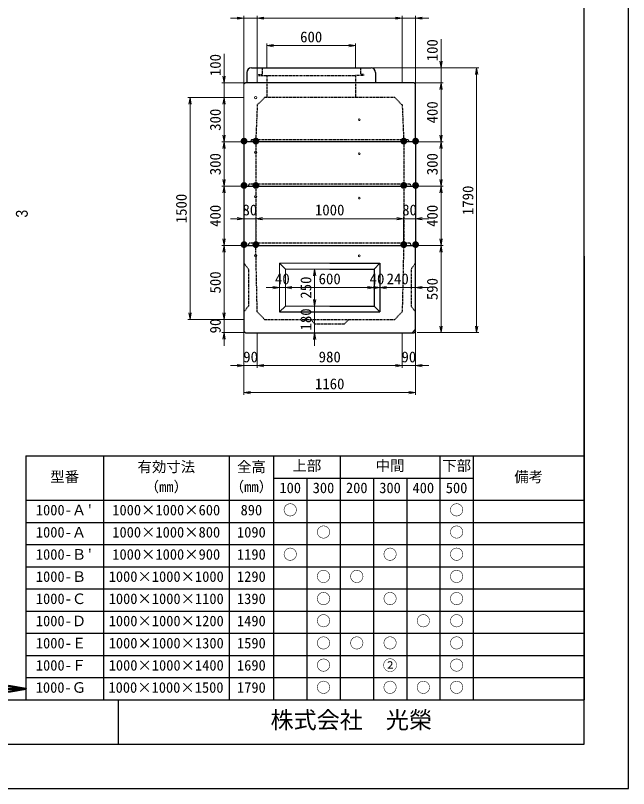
# Model space of a CAD drawing. Units: millimetres, scale not verified. Extents: x -210 to 210, y -148 to 148.
# Drawn here: x 71.8 to 210, y -148.5 to 25.8 of the extents above; entities that cross this region are included whole.
import ezdxf
from ezdxf.enums import TextEntityAlignment as Align

# ---------------------------------------------------------------- set-up
doc = ezdxf.new("R2010")
doc.units = ezdxf.units.MM
doc.linetypes.add('USER2', pattern=[4.7625, 3.175, -1.5875])
doc.layers.add('0-0', color=7, linetype='Continuous')
for name, color, linetype, lineweight in [('0-1_0', 9, 'Continuous', 25), ('0-2_dims', 2, 'Continuous', 13), ('0-3_pen1実線', 4, 'Continuous', 13), ('0-4_pen2実線', 3, 'Continuous', 13), ('0-5_pen3実線', 7, 'Continuous', 25), ('0-6_pen4実線', 6, 'Continuous', 25), ('0-8_pen2破線', 3, 'USER2', 25), ('0-9_鉄筋１', 7, 'Continuous', 50), ('0-B_draw', 7, 'Continuous', 13)]:
    doc.layers.add(name, color=color, linetype=linetype, lineweight=lineweight)
doc.styles.add('ＭＳ ゴシック', font='')
doc.styles.add('ＭＳ Ｐゴシック', font='')
doc.styles.get('ＭＳ ゴシック').set_extended_font_data('MS Gothic')
doc.styles.get('ＭＳ Ｐゴシック').set_extended_font_data('MS PGothic')

# ---------------------------------------------------------------- blocks, each defined once
blk = doc.blocks.new('部分図 1')
at = {"layer": '0-1_0'}
blk.add_lwpolyline([(0, 0), (12600, 0), (12600, 8910), (0, 8910)], close=True, dxfattribs=at)
at = {"layer": '0-2_dims', "lineweight": 18}
for p, q in [((10154.5, 4873.5), (10154.5, 5039)), ((10154.5, 5024), (10754.5, 5024)), ((10754.5, 4873.5), (10754.5, 5039)), ((11332, 4873), (11332, 5068)), ((9865, 4773), (9865, 4968)), ((10860, 4873), (11347, 4873)), ((10860, 4873), (11588, 4873)), ((11332, 4873), (11332, 4773)), ((11573, 4873), (11573, 3083)), ((10049, 4773), (9850, 4773)), ((9865, 4773), (9865, 4673)), ((11150, 4773), (11347, 4773)), ((11150, 4773), (11347, 4773)), ((11332, 4773), (11332, 4683)), ((11332, 4773), (11332, 4373)), ((9961.25, 4673), (9620, 4673)), ((9635, 4673), (9635, 3173)), ((9999, 4673), (9850, 4673)), ((9999, 4673), (9850, 4673)), ((9865, 4673), (9865, 4583)), ((9865, 4673), (9865, 4373)), ((9999, 4373), (9850, 4373)), ((9999, 4373), (9850, 4373)), ((9865, 4373), (9865, 4073)), ((11160, 4373), (11347, 4373)), ((11160, 4373), (11347, 4373)), ((11332, 4373), (11332, 4073)), ((9999, 4073), (9850, 4073)), ((9998.5, 4073), (9850, 4073)), ((9865, 4073), (9865, 3673)), ((11160, 4073), (11347, 4073)), ((11160, 4073), (11347, 4073)), ((11332, 4073), (11332, 3673)), ((9999.4, 3853.8), (9909.4, 3853.8)), ((9999.4, 3671.52), (9999.4, 3868.8)), ((10079.4, 3853.8), (9999.4, 3853.8)), ((10079.4, 3673.3), (10079.4, 3868.8)), ((10079.4, 3673.3), (10079.4, 3868.8)), ((11079.4, 3853.8), (10079.4, 3853.8)), ((10079.4, 3853.8), (10169.4, 3853.8)), ((11079.4, 3853.8), (10989.4, 3853.8)), ((11079.4, 3673.3), (11079.4, 3868.8)), ((11079.4, 3673.3), (11079.4, 3868.8)), ((11159.4, 3853.8), (11079.4, 3853.8)), ((11159.4, 3673.3), (11159.4, 3868.8)), ((11159.4, 3853.8), (11249.4, 3853.8)), ((9999.5, 3673), (9850, 3673)), ((9999, 3673), (9850, 3673)), ((9865, 3673), (9865, 3173)), ((11160, 3673), (11347, 3673)), ((11161, 3673), (11347, 3673)), ((11332, 3673), (11332, 3083)), ((10449.9, 3512.8), (10492.4, 3512.8)), ((10477.4, 3512.8), (10477.4, 3262.8)), ((10239.4, 3387.8), (10239.4, 3402.8)), ((10279.4, 3387.8), (10279.4, 3402.8)), ((10279.4, 3387.8), (10279.4, 3402.8)), ((10879.4, 3387.8), (10879.4, 3402.8)), ((10879.4, 3387.8), (10879.4, 3402.8)), ((10919.4, 3387.8), (10919.4, 3402.8)), ((10919.4, 3387.8), (10919.4, 3402.8)), ((11159.4, 3387.8), (11159.4, 3402.8)), ((10239.4, 3387.8), (10149.4, 3387.8)), ((10239.4, 3387.8), (10279.4, 3387.8)), ((10279.4, 3387.8), (10369.4, 3387.8)), ((10279.4, 3387.8), (10879.4, 3387.8)), ((10477.4, 3262.8), (10477.4, 3352.8)), ((10879.4, 3387.8), (10789.4, 3387.8)), ((10919.4, 3387.8), (10829.4, 3387.8)), ((10879.4, 3387.8), (10919.4, 3387.8)), ((10919.4, 3387.8), (11009.4, 3387.8)), ((10919.4, 3387.8), (11159.4, 3387.8)), ((11159.4, 3387.8), (11249.4, 3387.8)), ((9865, 3173), (9865, 3263)), ((10477.4, 3262.8), (10492.4, 3262.8)), ((10477.4, 3262.8), (10492.4, 3262.8)), ((10477.4, 3262.8), (10477.4, 3082.8)), ((9998.5, 3173), (9620, 3173)), ((9999.5, 3173), (9850, 3173)), ((9999.5, 3173), (9850, 3173)), ((9865, 3173), (9865, 3083)), ((9999.4, 3112.1), (9999.4, 2844.8)), ((11159.4, 3121.7), (11159.4, 2844.8)), ((10009.5, 3083), (9850, 3083)), ((9865, 3083), (9865, 2993)), ((10089.7, 3076.1), (10089.7, 2844.8)), ((10089.7, 3075.6), (10089.7, 2844.8)), ((10477.4, 3082.8), (10492.4, 3082.8)), ((10477.4, 3082.8), (10477.4, 2992.8)), ((11069.9, 3082.3), (11069.9, 2844.8)), ((11069.9, 3082.3), (11069.9, 2844.8)), ((11170.5, 3083), (11347, 3083)), ((11215.12, 3083), (11588, 3083)), ((9999.4, 3019.3), (9999.4, 2662.8)), ((11159.4, 3019.3), (11159.4, 2662.8)), ((9999.4, 2859.8), (9909.4, 2859.8)), ((9999.4, 2859.8), (10089.7, 2859.8)), ((10089.7, 2859.8), (10179.7, 2859.8)), ((10089.7, 2859.8), (11069.9, 2859.8)), ((11069.9, 2859.8), (10979.9, 2859.8)), ((11069.9, 2859.8), (11159.4, 2859.8)), ((11159.4, 2859.8), (11249.4, 2859.8)), ((9999.4, 2677.8), (11159.4, 2677.8))]:
    blk.add_line(p, q, dxfattribs=at)
at = {"layer": '0-2_dims', "lineweight": 50}
blk.add_line((8525, 675), (8235, 675), dxfattribs=at)
at = {"layer": '0-2_dims', "lineweight": 18}
for points in [[(10199.5, 5031.5), (10154.5, 5024), (10199.5, 5016.5)], [(10709.5, 5016.5), (10754.5, 5024), (10709.5, 5031.5)], [(11324.5, 4918), (11332, 4873), (11339.5, 4918)], [(11580.5, 4828), (11573, 4873), (11565.5, 4828)], [(9857.5, 4818), (9865, 4773), (9872.5, 4818)], [(11339.5, 4728), (11332, 4773), (11324.5, 4728)], [(11339.5, 4728), (11332, 4773), (11324.5, 4728)], [(9642.5, 4628), (9635, 4673), (9627.5, 4628)], [(9872.5, 4628), (9865, 4673), (9857.5, 4628)], [(9872.5, 4628), (9865, 4673), (9857.5, 4628)], [(9857.5, 4418), (9865, 4373), (9872.5, 4418)], [(11324.5, 4418), (11332, 4373), (11339.5, 4418)], [(9872.5, 4328), (9865, 4373), (9857.5, 4328)], [(11339.5, 4328), (11332, 4373), (11324.5, 4328)], [(9857.5, 4118), (9865, 4073), (9872.5, 4118)], [(11324.5, 4118), (11332, 4073), (11339.5, 4118)], [(9872.5, 4028), (9865, 4073), (9857.5, 4028)], [(11339.5, 4028), (11332, 4073), (11324.5, 4028)], [(9954.4, 3846.3), (9999.4, 3853.8), (9954.4, 3861.3)], [(10124.4, 3861.3), (10079.4, 3853.8), (10124.4, 3846.3)], [(10124.4, 3861.3), (10079.4, 3853.8), (10124.4, 3846.3)], [(11034.4, 3846.3), (11079.4, 3853.8), (11034.4, 3861.3)], [(11034.4, 3846.3), (11079.4, 3853.8), (11034.4, 3861.3)], [(11204.4, 3861.3), (11159.4, 3853.8), (11204.4, 3846.3)], [(9857.5, 3718), (9865, 3673), (9872.5, 3718)], [(11324.5, 3718), (11332, 3673), (11339.5, 3718)], [(9872.5, 3628), (9865, 3673), (9857.5, 3628)], [(11339.5, 3628), (11332, 3673), (11324.5, 3628)], [(10484.9, 3467.8), (10477.4, 3512.8), (10469.9, 3467.8)], [(10194.4, 3380.3), (10239.4, 3387.8), (10194.4, 3395.3)], [(10324.4, 3395.3), (10279.4, 3387.8), (10324.4, 3380.3)], [(10324.4, 3395.3), (10279.4, 3387.8), (10324.4, 3380.3)], [(10834.4, 3380.3), (10879.4, 3387.8), (10834.4, 3395.3)], [(10834.4, 3380.3), (10879.4, 3387.8), (10834.4, 3395.3)], [(10874.4, 3380.3), (10919.4, 3387.8), (10874.4, 3395.3)], [(10964.4, 3395.3), (10919.4, 3387.8), (10964.4, 3380.3)], [(11204.4, 3395.3), (11159.4, 3387.8), (11204.4, 3380.3)], [(10469.9, 3307.8), (10477.4, 3262.8), (10484.9, 3307.8)], [(10469.9, 3307.8), (10477.4, 3262.8), (10484.9, 3307.8)], [(9627.5, 3218), (9635, 3173), (9642.5, 3218)], [(9857.5, 3218), (9865, 3173), (9872.5, 3218)], [(9857.5, 3218), (9865, 3173), (9872.5, 3218)], [(11324.5, 3128), (11332, 3083), (11339.5, 3128)], [(11565.5, 3128), (11573, 3083), (11580.5, 3128)], [(9872.5, 3038), (9865, 3083), (9857.5, 3038)], [(10484.9, 3037.8), (10477.4, 3082.8), (10469.9, 3037.8)], [(9954.4, 2852.3), (9999.4, 2859.8), (9954.4, 2867.3)], [(10134.7, 2867.3), (10089.7, 2859.8), (10134.7, 2852.3)], [(10134.7, 2867.3), (10089.7, 2859.8), (10134.7, 2852.3)], [(11024.9, 2852.3), (11069.9, 2859.8), (11024.9, 2867.3)], [(11024.9, 2852.3), (11069.9, 2859.8), (11024.9, 2867.3)], [(11204.4, 2867.3), (11159.4, 2859.8), (11204.4, 2852.3)], [(10044.4, 2685.3), (9999.4, 2677.8), (10044.4, 2670.3)], [(11114.4, 2670.3), (11159.4, 2677.8), (11114.4, 2685.3)]]:
    blk.add_lwpolyline(points, dxfattribs=at)
at = {"layer": '0-2_dims', "lineweight": 50}
blk.add_lwpolyline([(8405, 655), (8525, 675), (8405, 695)], dxfattribs=at)
at = {"layer": '0-3_pen1実線'}
for p, q in [((10754.5, 4820.02), (10757.48, 4823)), ((11135.95, 3082.8), (11159.4, 3106.25))]:
    blk.add_line(p, q, dxfattribs=at)
at = {"layer": '0-4_pen2実線'}
blk.add_line((10810.5, 4829), (10810.5, 4823), dxfattribs=at)
for centre, radius in [((10079.5, 4673), 8), ((10779.5, 4523), 6), ((10079.5, 4303), 8), ((10779.5, 4293), 6), ((10079.5, 4003), 8), ((10779.5, 3993), 6), ((10079.4, 3602.8), 8), ((10779.4, 3602.8), 6)]:
    blk.add_circle(centre, radius, dxfattribs=at)
at = {"layer": '0-5_pen3実線'}
for p, q in [((10049.5, 4873), (10859.5, 4873)), ((10019.5, 4843), (10019.5, 4773)), ((10889.5, 4843), (10889.5, 4773)), ((11149.5, 4773), (10009.5, 4773)), ((11159.5, 4763), (11149.5, 4773)), ((11159.5, 4373), (11159.5, 4763)), ((9999.5, 4373), (9999.5, 4073)), ((11159.5, 4373), (9999.5, 4373)), ((11159.5, 4373), (11159.5, 4073)), ((9999.5, 4073), (9999.5, 3673)), ((9999.5, 4073), (11159.5, 4073)), ((11159.5, 4073), (11159.5, 3673)), ((9999.5, 3673), (11159.5, 3673)), ((11159.4, 3092.8), (11159.4, 3672.8)), ((10579.4, 3552.8), (10919.4, 3552.8)), ((10919.4, 3552.8), (10879.4, 3512.8)), ((10919.4, 3552.8), (10919.4, 3222.8)), ((10579.4, 3262.8), (10879.4, 3262.8)), ((10879.4, 3262.8), (10919.4, 3222.8)), ((10239.4, 3222.8), (10919.4, 3222.8)), ((11159.4, 3092.8), (11149.4, 3082.8)), ((10009.4, 3082.8), (11149.4, 3082.8)), ((9050, 2250), (9050, 600)), ((9900, 2250), (9900, 600)), ((10200, 2250), (10200, 600)), ((10650, 2250), (10650, 600)), ((11325, 2250), (11325, 600)), ((11550, 2250), (11550, 600)), ((10200, 2100), (11550, 2100)), ((10425, 2100), (10425, 600)), ((10875, 2100), (10875, 600)), ((11100, 2100), (11100, 600)), ((8525, 1950), (12300, 1950)), ((8525, 1800), (12300, 1800)), ((8525, 1650), (12300, 1650)), ((8525, 1500), (12300, 1500)), ((8525, 1350), (12300, 1350)), ((8525, 1200), (12300, 1200)), ((8525, 1050), (12300, 1050)), ((8525, 900), (12300, 900)), ((8525, 750), (12300, 750))]:
    blk.add_line(p, q, dxfattribs=at)
for points in [[(9999.4, 3672.8), (9999.4, 3092.8), (10009.4, 3082.8)], [(10579.4, 3512.8), (10879.4, 3512.8), (10879.4, 3262.8)]]:
    blk.add_lwpolyline(points, dxfattribs=at)
for centre, start, end in [((10049.5, 4843), 90, 180), ((10859.5, 4843), 0, 90)]:
    blk.add_arc(centre, 30, start, end, dxfattribs=at)
at = {"layer": '0-6_pen4実線'}
for p, q in [((12300, 3600), (12300, 2100)), ((8525, 2250), (12300, 2250)), ((8525, 2250), (8525, 600)), ((12300, 2100), (12300, 600)), ((300, 600), (12300, 600)), ((9150, 600), (9150, 300))]:
    blk.add_line(p, q, dxfattribs=at)
blk.add_lwpolyline([(300, 300), (12300, 300), (12300, 8610), (300, 8610)], close=True, dxfattribs=at)
at = {"layer": '0-8_pen2破線'}
for p, q in [((10122.5, 4873), (10122.5, 4823)), ((10786.5, 4873), (10786.5, 4829)), ((10098.5, 4829), (10122.5, 4829)), ((10154.5, 4823), (10154.5, 4773)), ((10810.5, 4823), (10754.5, 4823)), ((10754.5, 4823), (10754.5, 4773)), ((10810.5, 4829), (10786.5, 4829)), ((10154.5, 4773), (10154.5, 4673)), ((10754.5, 4773), (10754.5, 4673)), ((10089.5, 4623), (10139.5, 4673)), ((11019.5, 4673), (11069.5, 4623)), ((10089.5, 4623), (10079.5, 4388)), ((11069.5, 4623), (11079.5, 4388)), ((10049.5, 4388), (10044.5, 4373)), ((10579.5, 4388), (10049.5, 4388)), ((10079.5, 4373), (10079.5, 4088)), ((11109.5, 4388), (10579.5, 4388)), ((11079.5, 4373), (11079.5, 4088)), ((11109.5, 4388), (11114.5, 4373)), ((10029.5, 4073), (10034.5, 4088)), ((10579.5, 4088), (10034.5, 4088)), ((11124.5, 4088), (10579.5, 4088)), ((11129.5, 4073), (11124.5, 4088)), ((10079.5, 4073), (10079.5, 3688)), ((11079.5, 4073), (11079.5, 3688)), ((10029.5, 3673), (10034.5, 3688)), ((10579.5, 3688), (10034.5, 3688)), ((10089.4, 3222.8), (10079.4, 3672.8)), ((11124.5, 3688), (10579.5, 3688)), ((11079.4, 3672.8), (11069.4, 3222.8)), ((11129.5, 3673), (11124.5, 3688)), ((11159.4, 3552.8), (11129.4, 3512.8)), ((11129.4, 3512.8), (11129.4, 3262.8)), ((11129.4, 3262.8), (11159.4, 3222.8)), ((10139.4, 3172.8), (10089.4, 3222.8)), ((11069.4, 3222.8), (11019.4, 3172.8)), ((10139.4, 3172.8), (11019.4, 3172.8)), ((10479.4, 3142.8), (10449.4, 3172.8))]:
    blk.add_line(p, q, dxfattribs=at)
for points in [[(10098.5, 4829), (10098.5, 4823), (10754.5, 4823)], [(11019.5, 4673), (10579.5, 4673), (10139.5, 4673)], [(9999.4, 3552.8), (10029.4, 3512.8), (10029.4, 3262.8), (9999.4, 3222.8)], [(10479.4, 3142.8), (10679.4, 3142.8), (10709.4, 3172.8)]]:
    blk.add_lwpolyline(points, dxfattribs=at)
at = {"layer": '0-9_鉄筋１', "lineweight": 13}
for p, q in [((9999.5, 5210), (9909.5, 5210)), ((9999.5, 4747.8), (9999.5, 5225)), ((9999.5, 5210), (10089.4, 5210)), ((10089.4, 4773.5), (10089.4, 5225)), ((10089.4, 4773.5), (10089.4, 5225)), ((10089.4, 5210), (10179.4, 5210)), ((10089.4, 5210), (11069.5, 5210)), ((11069.5, 5210), (10979.5, 5210)), ((11069.5, 4773.5), (11069.5, 5225)), ((11069.5, 4773.5), (11069.5, 5225)), ((11069.5, 5210), (11159.5, 5210)), ((11159.5, 4723.5), (11159.5, 5225)), ((11159.5, 5210), (11249.5, 5210))]:
    blk.add_line(p, q, dxfattribs=at)
for points in [[(9954.5, 5202.5), (9999.5, 5210), (9954.5, 5217.5)], [(10134.4, 5217.5), (10089.4, 5210), (10134.4, 5202.5)], [(10134.4, 5217.5), (10089.4, 5210), (10134.4, 5202.5)], [(11024.5, 5202.5), (11069.5, 5210), (11024.5, 5217.5)], [(11024.5, 5202.5), (11069.5, 5210), (11024.5, 5217.5)], [(11204.5, 5217.5), (11159.5, 5210), (11204.5, 5202.5)]]:
    blk.add_lwpolyline(points, dxfattribs=at)
at = {"layer": '0-B_draw'}
for p, q in [((9999.5, 4763), (10009.5, 4773)), ((9999.5, 4763), (9999.5, 4373)), ((10239.4, 3552.8), (10239.4, 3222.8)), ((10239.4, 3552.8), (10279.4, 3512.8)), ((10239.4, 3552.8), (10579.4, 3552.8)), ((10279.4, 3512.8), (10279.4, 3262.8)), ((10279.4, 3512.8), (10579.4, 3512.8)), ((10279.4, 3262.8), (10239.4, 3222.8)), ((10279.4, 3262.8), (10579.4, 3262.8))]:
    blk.add_line(p, q, dxfattribs=at)
at = {"layer": '0-2_dims', "color": 7, "style": 'ＭＳ ゴシック'}
for s, p in [('600', (10379.5, 5024.5)), ('80', (9989.4, 3854.3)), ('1000', (10479.4, 3854.3)), ('80', (11069.4, 3854.3)), ('40', (10209.4, 3388.3)), ('600', (10504.4, 3388.3)), ('40', (10849.4, 3388.3)), ('240', (10964.4, 3388.3)), ('90', (9994.55, 2860.3)), ('980', (10504.8, 2860.3)), ('90', (11064.65, 2860.3)), ('1160', (10479.4, 2678.3))]:
    blk.add_text(s, height=73.31, dxfattribs=at).set_placement(p, align=Align.BOTTOM_LEFT)
for s, p in [('100', (11331.5, 4918)), ('100', (9864.5, 4818)), ('400', (11331.5, 4498)), ('300', (9864.5, 4448)), ('300', (9864.5, 4148)), ('300', (11331.5, 4148)), ('1790', (11572.5, 3878)), ('1500', (9634.5, 3823)), ('400', (9864.5, 3798)), ('400', (11331.5, 3798)), ('500', (9864.5, 3348)), ('250', (10476.9, 3312.8)), ('590', (11331.5, 3303)), ('180', (10476.9, 3097.8)), ('90', (9864.5, 3078))]:
    blk.add_text(s, height=73.31, rotation=90, dxfattribs=at).set_placement(p, align=Align.BOTTOM_LEFT)
at = {"layer": '0-2_dims', "color": 1, "style": 'ＭＳ ゴシック'}
for p in [(9974.4, 4347.9), (10054.4, 4348), (11054.5, 4348), (11134.4, 4348), (9974.5, 4048), (10054.3, 4048.02), (11054.58, 4048.1), (11134.4, 4048.14)]:
    blk.add_text('●', height=36.66, dxfattribs=at).set_placement(p, align=Align.BOTTOM_LEFT)
at = {"layer": '0-2_dims', "color": 7, "style": 'ＭＳ Ｐゴシック', "width": 0.9}
blk.add_text('3', height=79.98, rotation=90, dxfattribs=at).set_placement((8561.68, 3861.22), align=Align.BOTTOM_LEFT)
at = {"layer": '0-2_dims', "style": 'ＭＳ ゴシック'}
for p in [(9974.4, 3647.76), (10054.4, 3647.8), (11054.39, 3647.76), (11134.4, 3647.8)]:
    blk.add_text('●', height=36.66, dxfattribs=at).set_placement(p, align=Align.BOTTOM_LEFT)
at = {"layer": '0-5_pen3実線', "style": 'ＭＳ ゴシック'}
for s, height, p in [('有効寸法', 71.47, (9280.03, 2118.76)), ('全高', 71.47, (9952.52, 2118.76)), ('上部', 71.51, (10327.46, 2126.23)), ('中間', 71.46, (10890.02, 2126.26)), ('下部', 71.52, (11339.95, 2126.23)), ('型番', 71.47, (8690.02, 2051.26)), ('備考', 71.45, (11827.54, 2051.27)), ('（mm）', 71.49, (9328.73, 1983.74)), ('（mm）', 71.49, (9903.73, 1983.74)), ('100', 71.47, (10239.39, 1976.26)), ('300', 71.47, (10464.39, 1976.26)), ('200', 71.47, (10689.39, 1976.26)), ('300', 71.47, (10914.39, 1976.26)), ('400', 71.46, (11139.4, 1976.27)), ('500', 71.47, (11364.39, 1976.26)), ("1000-Ａ'", 71.47, (8592.52, 1826.26)), ('1000×1000×600', 71.48, (9109.39, 1826.25)), ('890', 71.47, (9976.89, 1826.26)), ('○', 71.37, (10263.83, 1826.33)), ('○', 71.37, (11388.83, 1826.33)), ('○', 71.37, (10488.83, 1676.33)), ('○', 71.37, (11388.83, 1676.33)), ('1000-Ａ ', 71.47, (8592.54, 1676.26)), ('1000×1000×800', 71.48, (9109.39, 1676.25)), ('1090', 71.47, (9952.51, 1676.26)), ("1000-Ｂ'", 71.47, (8592.52, 1526.26)), ('○', 71.37, (10263.83, 1526.33)), ('○', 71.37, (10938.83, 1526.33)), ('○', 71.37, (11388.83, 1526.33)), ('1000×1000×900', 71.48, (9109.39, 1526.25)), ('1190', 71.47, (9952.51, 1526.26)), ('1000-Ｂ ', 71.47, (8592.54, 1376.26)), ('1000×1000×1000', 71.48, (9085.01, 1376.25)), ('1290', 71.47, (9952.51, 1376.26)), ('○', 71.37, (10488.83, 1376.33)), ('○', 71.37, (10713.83, 1376.33)), ('○', 71.37, (11388.83, 1376.33)), ('1000-Ｃ ', 71.47, (8592.54, 1226.26)), ('1000×1000×1100', 71.48, (9085.01, 1226.25)), ('1390', 71.47, (9952.51, 1226.26)), ('○', 71.37, (10488.83, 1226.33)), ('○', 71.37, (10938.83, 1226.33)), ('○', 71.37, (11388.83, 1226.33)), ('1000-Ｄ ', 71.47, (8592.53, 1076.26)), ('1000×1000×1200', 71.48, (9085.01, 1076.25)), ('1490', 71.47, (9952.51, 1076.26)), ('○', 71.37, (10488.83, 1076.33)), ('○', 71.37, (11163.83, 1076.33)), ('○', 71.37, (11388.83, 1076.33)), ('1000-Ｅ ', 71.47, (8592.52, 926.26)), ('1000×1000×1300', 71.48, (9085.01, 926.25)), ('1590', 71.47, (9952.51, 926.26)), ('○', 71.37, (10488.83, 926.33)), ('○', 71.37, (10713.83, 926.33)), ('○', 71.37, (10938.83, 926.33)), ('○', 71.37, (11388.83, 926.33)), ('1000-Ｆ ', 71.46, (8592.56, 776.27)), ('1000×1000×1400', 71.48, (9085.01, 776.25)), ('1690', 71.47, (9952.51, 776.26)), ('○', 71.37, (10488.83, 776.33)), ('②', 71.47, (10938.76, 776.26)), ('○', 71.37, (11388.83, 776.33)), ('1000-Ｇ ', 71.47, (8591.69, 626.26)), ('1000×1000×1500', 71.48, (9083.34, 626.25)), ('1790', 71.47, (9952.51, 626.26)), ('○', 71.37, (10488.83, 626.33)), ('○', 71.37, (10938.83, 626.33)), ('○', 71.37, (11163.83, 626.33)), ('○', 71.37, (11388.83, 626.33)), ('株式会社\u3000光榮', 114.4, (10179.07, 372.01))]:
    blk.add_text(s, height=height, dxfattribs=at).set_placement(p, align=Align.BOTTOM_LEFT)

msp = doc.modelspace()

# ---------------------------------------------------------------- block references
at = {"layer": '0-0', "xscale": 0.0333333, "yscale": 0.0333333}
msp.add_blockref('部分図 1', (-210, -148.5), dxfattribs=at)

doc.saveas('drawing.dxf')
